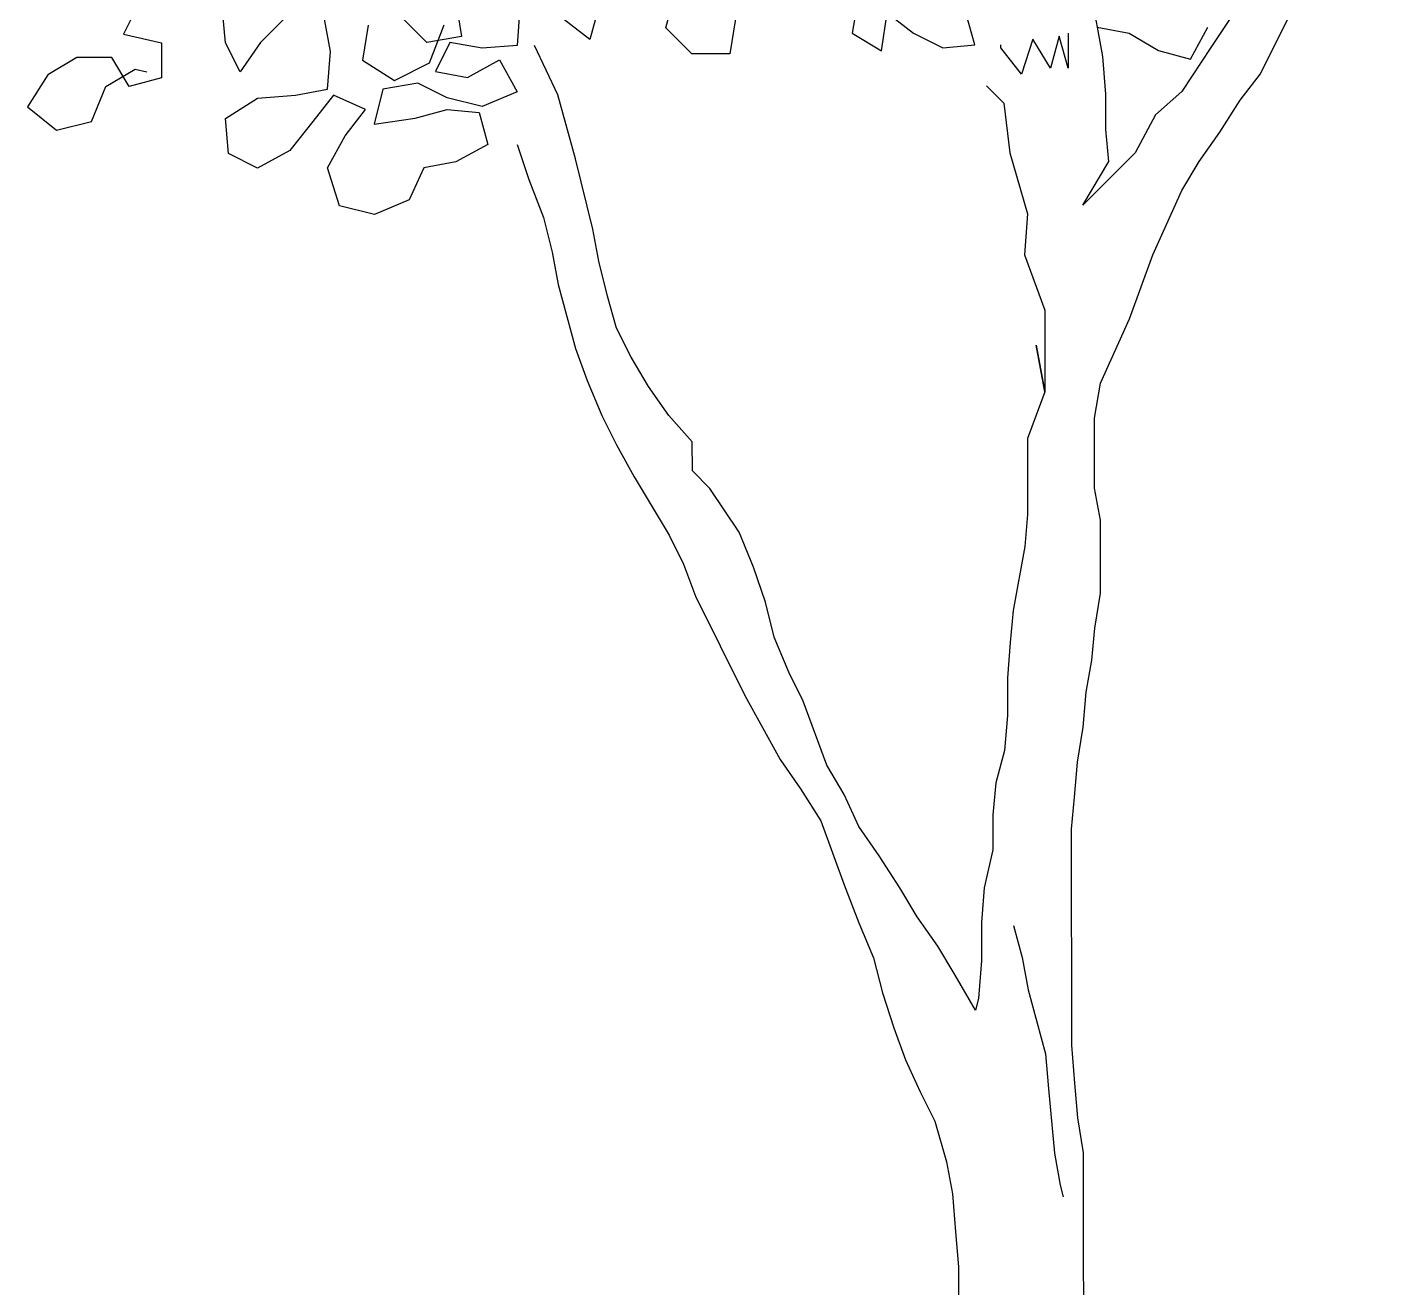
# Model space of a CAD drawing. Header units: metres. Extents: x -0.9 to 19.5, y 0 to 10.1.
# Drawn here: x 0.801 to 2.302, y 3.573 to 4.958 of the extents above; entities that cross this region are included whole.
import ezdxf

# ---------------------------------------------------------------- set-up
doc = ezdxf.new("R2010")
doc.units = ezdxf.units.M
doc.layers.add('ceco.net 89', color=7, linetype='Continuous')

msp = doc.modelspace()

# ---------------------------------------------------------------- linework, layer by layer
at = {"layer": 'ceco.net 89'}
for points in [[(2.3278, 5.4768), (2.2958, 5.4063), (2.2767, 5.3743), (2.2607, 5.3422), (2.2447, 5.3038), (2.2319, 5.2685), (2.2159, 5.2365), (2.2064, 5.198), (2.1936, 5.1628), (2.1744, 5.0923), (2.1681, 5.0571), (2.1585, 5.0218), (2.1009, 4.9353), (2.1009, 4.9353), (2.0689, 4.8872), (2.0401, 4.8616), (2.0177, 4.8199), (1.9602, 4.7622), (1.9889, 4.8103), (1.9857, 4.8455), (1.9857, 4.884), (1.9824, 4.9256), (1.9695, 4.9961)], [(1.4379, 5.0148), (1.4187, 4.9443), (1.3899, 4.9667)], [(1.2714, 4.9858), (1.2778, 4.9474), (1.2394, 4.9409), (1.2105, 4.9697)], [(1.5788, 4.9669), (1.5725, 4.9284), (1.5308, 4.9284), (1.502, 4.9572), (1.5116, 4.9924)], [(1.7133, 4.9894), (1.707, 4.951), (1.739, 4.9318), (1.7454, 4.9734), (1.7742, 4.951), (1.8063, 4.935), (1.8415, 4.9383), (1.8318, 4.9735)], [(0.9223, 4.9823), (0.9063, 4.9502), (0.9479, 4.9407), (0.948, 4.9022), (0.9127, 4.8926), (0.8935, 4.9246), (0.8551, 4.9246), (0.8231, 4.9053), (0.8007, 4.8701), (0.8327, 4.8445), (0.8711, 4.8541), (0.8871, 4.8926), (0.9191, 4.9118), (0.9319, 4.9086)], [(1.0824, 4.9664), (1.0568, 4.9408), (1.0344, 4.9087), (1.0184, 4.9407), (1.0152, 4.976)], [(1.3418, 4.9795), (1.3387, 4.9378), (1.3002, 4.9346), (1.265, 4.941), (1.249, 4.9089), (1.2842, 4.9025), (1.3195, 4.9218), (1.3387, 4.8866), (1.3003, 4.8705), (1.2619, 4.8801), (1.2298, 4.8961), (1.1914, 4.8896), (1.1818, 4.8512), (1.2266, 4.8577), (1.2619, 4.8673), (1.2971, 4.8641), (1.3067, 4.8289), (1.2715, 4.8097), (1.2363, 4.8032), (1.2203, 4.768), (1.1819, 4.7519), (1.1435, 4.7615), (1.1306, 4.8031), (1.1498, 4.8384), (1.1722, 4.8672), (1.1369, 4.8832), (1.1145, 4.8543), (1.089, 4.8223), (1.0537, 4.803), (1.0217, 4.819), (1.0185, 4.8575), (1.0537, 4.8799), (1.0953, 4.8832), (1.1305, 4.8896), (1.1337, 4.9312), (1.1273, 4.9665)], [(1.9614, 3.4395), (1.9611, 3.7214), (1.9547, 3.7598), (1.9514, 3.7982), (1.9482, 3.8399), (1.948, 4.0769), (1.9511, 4.1121), (1.9543, 4.1505), (1.9607, 4.189), (1.9638, 4.2274), (1.9702, 4.2626), (1.9734, 4.2979), (1.9798, 4.3363), (1.9797, 4.4164), (1.9732, 4.4516), (1.9732, 4.5285), (1.9795, 4.5669), (2.0115, 4.6374), (2.0371, 4.7079), (2.069, 4.7784), (2.0882, 4.8104), (2.1106, 4.8424), (2.133, 4.8777), (2.1554, 4.9065), (2.1874, 4.9706)], [(1.1753, 4.9601), (1.1689, 4.9217), (1.2042, 4.8993), (1.2426, 4.9185), (1.2586, 4.9602)], [(1.976, 4.9576), (2.0112, 4.9513), (2.0433, 4.9321), (2.0785, 4.9225), (2.0977, 4.9577)], [(1.944, 4.9512), (1.944, 4.9128), (1.9344, 4.948), (1.9248, 4.9127), (1.9055, 4.9447), (1.8928, 4.9063), (1.8703, 4.9351), (1.8703, 4.9383)], [(1.8425, 3.8782), (1.82, 3.9166), (1.8008, 3.9486), (1.7783, 3.9806), (1.7591, 4.0126), (1.7366, 4.0478), (1.7142, 4.0798), (1.6981, 4.1151), (1.6789, 4.1471), (1.6532, 4.2175), (1.6371, 4.2495), (1.6211, 4.2879), (1.6115, 4.3264), (1.5986, 4.3648), (1.5826, 4.4032), (1.5505, 4.4512), (1.5313, 4.4704), (1.5312, 4.5024), (1.5056, 4.5312), (1.4831, 4.5632), (1.4639, 4.5952), (1.4478, 4.6273), (1.4382, 4.6625), (1.4286, 4.7009), (1.4221, 4.7361), (1.4028, 4.813), (1.3836, 4.8834), (1.3579, 4.9378)], [(1.8543, 4.8935), (1.8736, 4.8743), (1.88, 4.8198), (1.8993, 4.7526), (1.8961, 4.7077), (1.9186, 4.6469), (1.9187, 4.5572), (1.909, 4.6085), (1.9187, 4.5572), (1.8995, 4.506), (1.8996, 4.4227), (1.8964, 4.3875), (1.8837, 4.317), (1.8805, 4.2818), (1.8774, 4.2433), (1.8774, 4.2017), (1.8742, 4.1633), (1.8647, 4.128), (1.8615, 4.0928), (1.8615, 4.0544), (1.8519, 4.0127), (1.8488, 3.9743), (1.8488, 3.9326), (1.8457, 3.891), (1.8425, 3.8782)], [(1.3388, 4.8289), (1.3516, 4.7905), (1.3677, 4.7489), (1.3773, 4.7105), (1.3837, 4.6752), (1.403, 4.6048), (1.4159, 4.5696), (1.4319, 4.5312), (1.448, 4.4992), (1.4672, 4.4639), (1.5057, 4.3999), (1.5217, 4.3679), (1.5346, 4.3327), (1.5891, 4.2238), (1.6276, 4.1534), (1.6501, 4.1214), (1.6725, 4.0862), (1.6982, 4.0158), (1.7143, 3.9742), (1.7303, 3.9357), (1.74, 3.8973), (1.7528, 3.8589), (1.7656, 3.8237), (1.7817, 3.7885), (1.7977, 3.7564), (1.8106, 3.7116), (1.817, 3.6764), (1.8203, 3.6348), (1.8235, 3.5963), (1.8238, 3.228)], [(1.884, 3.9711), (1.8937, 3.9359), (1.9001, 3.9007), (1.9194, 3.8302), (1.9226, 3.7918), (1.9291, 3.7213), (1.9355, 3.6861), (1.9387, 3.6733)]]:
    msp.add_lwpolyline(points, dxfattribs=at)

doc.saveas('drawing.dxf')
